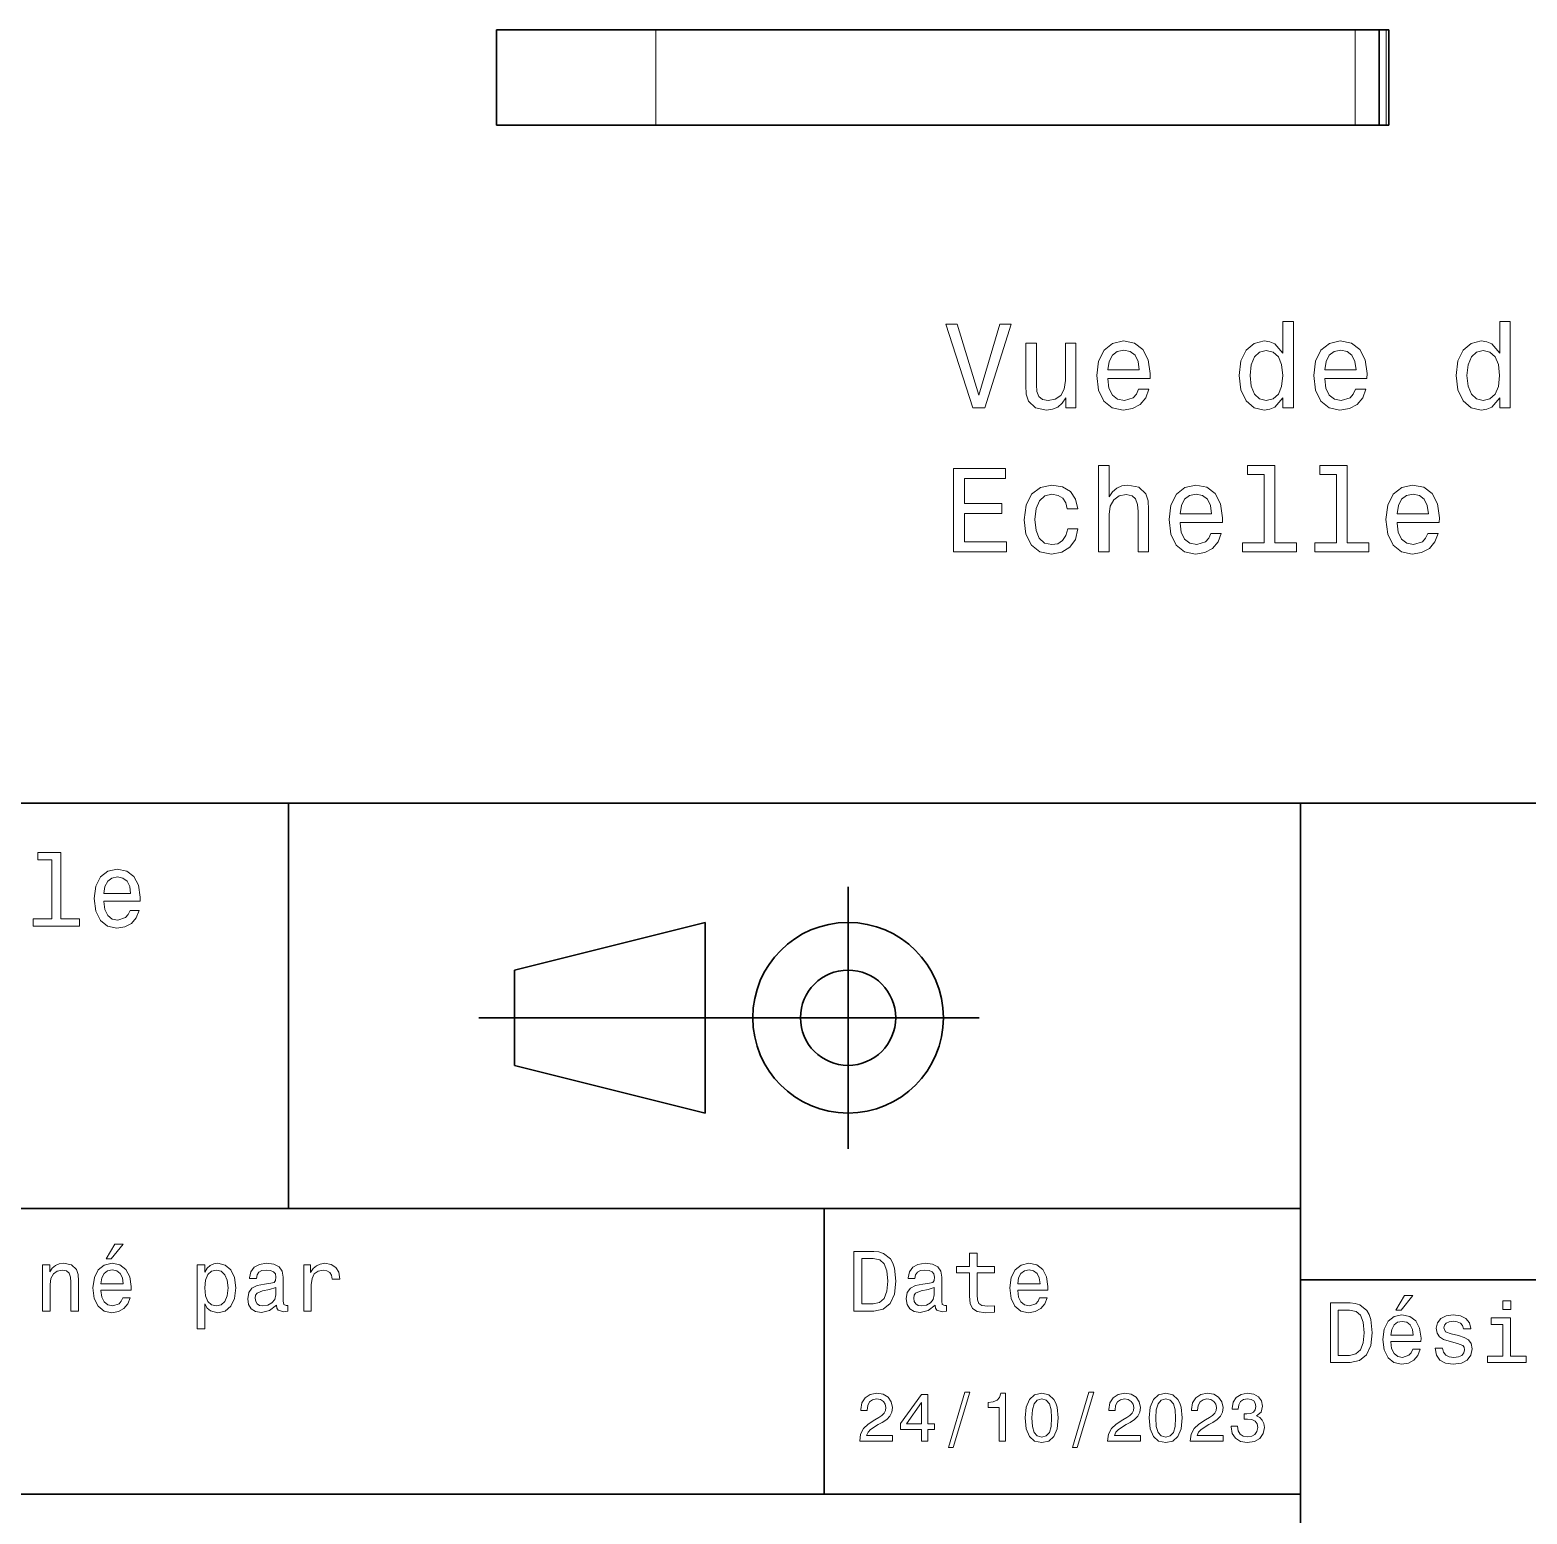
# Model space of a CAD drawing. Extents: x 0 to 297, y 0 to 210.
# Drawn here: x 108.7 to 171.5, y 40.2 to 102.5 of the extents above; entities that cross this region are included whole.
import ezdxf

# ---------------------------------------------------------------- set-up
doc = ezdxf.new("R2010")
doc.units = 0

msp = doc.modelspace()

# ---------------------------------------------------------------- linework, layer by layer
at = {"color": 7, "lineweight": 35, "ltscale": 0.1675}
for p, q in [((128.234711, 102.457016), (134.934708, 102.457016)), ((128.234711, 98.457016), (134.934708, 98.457016))]:
    msp.add_line(p, q, dxfattribs=at)
at = {"color": 7, "lineweight": 35, "ltscale": 0.1}
for p, q in [((128.234711, 102.457016), (128.234711, 98.457016)), ((165.292053, 98.457016), (165.292053, 102.457016)), ((165.704651, 102.457016), (165.704651, 98.457016)), ((129, 59), (129, 63))]:
    msp.add_line(p, q, dxfattribs=at)
at = {"color": 7, "lineweight": 13, "ltscale": 0.1}
for p, q in [((134.934708, 98.457016), (134.934708, 102.457016)), ((164.292053, 98.457016), (164.292053, 102.457016)), ((165.589874, 102.457016), (165.589874, 98.457016))]:
    msp.add_line(p, q, dxfattribs=at)
at = {"color": 7, "lineweight": 35}
for p, q in [((134.934708, 102.457016), (164.292053, 102.457016)), ((134.934708, 98.457016), (164.292053, 98.457016)), ((97, 70), (287, 70)), ((162, 10), (162, 70)), ((127.5, 61), (148.5, 61)), ((97, 53), (162, 53)), ((162, 50), (287, 50)), ((97, 41), (162, 41))]:
    msp.add_line(p, q, dxfattribs=at)
at = {"color": 7, "lineweight": 35, "ltscale": 0.025}
for p, q in [((164.292053, 102.457016), (165.292053, 102.457016)), ((164.292053, 98.457016), (165.292053, 98.457016))]:
    msp.add_line(p, q, dxfattribs=at)
at = {"color": 7, "lineweight": 35, "ltscale": 0.007449}
for p, q in [((165.589935, 102.457016), (165.291962, 102.457016)), ((165.589935, 98.457016), (165.291962, 98.457016))]:
    msp.add_line(p, q, dxfattribs=at)
at = {"color": 7, "lineweight": 35, "ltscale": 0.002869}
for p, q in [((165.589874, 102.457016), (165.704651, 102.457016)), ((165.589874, 98.457016), (165.704651, 98.457016))]:
    msp.add_line(p, q, dxfattribs=at)
at = {"color": 7, "lineweight": 35, "ltscale": 0.425}
msp.add_line((119.5, 53), (119.5, 70), dxfattribs=at)
at = {"color": 7, "lineweight": 35, "ltscale": 0.275}
msp.add_line((143, 55.5), (143, 66.5), dxfattribs=at)
at = {"color": 7, "lineweight": 35, "ltscale": 0.206155}
for p, q in [((129, 63), (137, 65)), ((137, 57), (129, 59))]:
    msp.add_line(p, q, dxfattribs=at)
at = {"color": 7, "lineweight": 35, "ltscale": 0.2}
msp.add_line((137, 65), (137, 57), dxfattribs=at)
at = {"color": 7, "lineweight": 35, "ltscale": 0.3}
msp.add_line((142, 41), (142, 53), dxfattribs=at)
at = {"color": 7, "lineweight": 13}
for points in [[(149.365219, 90.105431), (148.487686, 87.124886), (147.584961, 90.105431), (147.10585, 90.105431), (148.235535, 86.600388), (148.739853, 86.600388), (149.844315, 90.105431)], [(161.252106, 87.018974), (161.252106, 86.600388), (161.695908, 86.600388), (161.695908, 90.221428), (161.257141, 90.221428), (161.257141, 88.895058), (160.91925, 89.278343), (160.712479, 89.369118), (160.475449, 89.404419), (160.046768, 89.303558), (159.713913, 89.021133), (159.497055, 88.567245), (159.421417, 87.957016), (159.497055, 87.346786), (159.713913, 86.887848), (160.046768, 86.600388), (160.475449, 86.50457), (160.712479, 86.539871), (160.924286, 86.630646)], [(170.360168, 87.018974), (170.360168, 86.600388), (170.80397, 86.600388), (170.80397, 90.221428), (170.365219, 90.221428), (170.365219, 88.895058), (170.027313, 89.278343), (169.820541, 89.369118), (169.583511, 89.404419), (169.154846, 89.303558), (168.821991, 89.021133), (168.605133, 88.567245), (168.52948, 87.957016), (168.605133, 87.346786), (168.821991, 86.887848), (169.154846, 86.600388), (169.583511, 86.50457), (169.820541, 86.539871), (170.032364, 86.630646)], [(152.567657, 89.308601), (152.123856, 89.308601), (152.123856, 87.745201), (152.073425, 87.382088), (151.92717, 87.119843), (151.700226, 86.958458), (151.402679, 86.908028), (151.165649, 86.948372), (151.014343, 87.069405), (150.928619, 87.276176), (150.908447, 87.568687), (150.908447, 89.308601), (150.46463, 89.308601), (150.46463, 87.528343), (150.479767, 87.170273), (150.575592, 86.872719), (150.868103, 86.600388), (151.337112, 86.50457), (151.589279, 86.539871), (151.806137, 86.630646), (151.992737, 86.786987), (152.144028, 87.013931), (152.144028, 86.600388), (152.567657, 86.600388)], [(153.904114, 87.82589), (155.679337, 87.82589), (155.684372, 88.032661), (155.603683, 88.612633), (155.38179, 89.046356), (155.028763, 89.308601), (154.559738, 89.404419), (154.1008, 89.303558), (153.747772, 89.021133), (153.520828, 88.562202), (153.44014, 87.957016), (153.515793, 87.3367), (153.742737, 86.882805), (154.090714, 86.600388), (154.544617, 86.50457), (154.937988, 86.570129), (155.260742, 86.7416), (155.497772, 87.013931), (155.633942, 87.377045), (155.19519, 87.377045), (155.104401, 87.175316), (154.973282, 87.024017), (154.600082, 86.902985), (154.312622, 86.958458), (154.095764, 87.134972), (153.954544, 87.422432), (153.904114, 87.81076)], [(163.012192, 87.82589), (164.787399, 87.82589), (164.79245, 88.032661), (164.711761, 88.612633), (164.489853, 89.046356), (164.136826, 89.308601), (163.667816, 89.404419), (163.208878, 89.303558), (162.85585, 89.021133), (162.628906, 88.562202), (162.548218, 87.957016), (162.623856, 87.3367), (162.8508, 86.882805), (163.198792, 86.600388), (163.652679, 86.50457), (164.046051, 86.570129), (164.36882, 86.7416), (164.60585, 87.013931), (164.74202, 87.377045), (164.303253, 87.377045), (164.212479, 87.175316), (164.08136, 87.024017), (163.70816, 86.902985), (163.420685, 86.958458), (163.203827, 87.134972), (163.062622, 87.422432), (163.012192, 87.81076)], [(153.904114, 88.199089), (153.959595, 88.547073), (154.095764, 88.804276), (154.302536, 88.960617), (154.574875, 89.01609), (154.842163, 88.960617), (155.048935, 88.804276), (155.175018, 88.547073), (155.220398, 88.199089)], [(160.551086, 89.006004), (160.843597, 88.935402), (161.065506, 88.738716), (161.196625, 88.410904), (161.247055, 87.957016), (161.196625, 87.498085), (161.065506, 87.170273), (160.843597, 86.968544), (160.551086, 86.902985), (160.273712, 86.968544), (160.061905, 87.170273), (159.920685, 87.503128), (159.875305, 87.957016), (159.920685, 88.405861), (160.061905, 88.733673), (160.273712, 88.935402)], [(163.012192, 88.199089), (163.067657, 88.547073), (163.203827, 88.804276), (163.410599, 88.960617), (163.682938, 89.01609), (163.950226, 88.960617), (164.156998, 88.804276), (164.283081, 88.547073), (164.328476, 88.199089)], [(169.659164, 89.006004), (169.951675, 88.935402), (170.173569, 88.738716), (170.304703, 88.410904), (170.355133, 87.957016), (170.304703, 87.498085), (170.173569, 87.170273), (169.951675, 86.968544), (169.659164, 86.902985), (169.38179, 86.968544), (169.169968, 87.170273), (169.028763, 87.503128), (168.983368, 87.957016), (169.028763, 88.405861), (169.169968, 88.733673), (169.38179, 88.935402)], [(147.428619, 80.553558), (149.647629, 80.553558), (149.647629, 80.977188), (147.892593, 80.977188), (147.892593, 82.162346), (149.455994, 82.162346), (149.455994, 82.580933), (147.892593, 82.580933), (147.892593, 83.629929), (149.607285, 83.629929), (149.607285, 84.053558), (147.428619, 84.053558)], [(153.515793, 80.553558), (153.959595, 80.553558), (153.959595, 82.116959), (154.00499, 82.475029), (154.15123, 82.737274), (154.378189, 82.898659), (154.680771, 82.959175), (154.922852, 82.908745), (155.074142, 82.772575), (155.149796, 82.545631), (155.175018, 82.243042), (155.175018, 80.553558), (155.61882, 80.553558), (155.61882, 82.333817), (155.598648, 82.691887), (155.507858, 82.989441), (155.210312, 83.261772), (154.746338, 83.35759), (154.494171, 83.322289), (154.277313, 83.226471), (154.095764, 83.075172), (153.959595, 82.868401), (153.959595, 84.174599), (153.515793, 84.174599)], [(160.470398, 83.801399), (160.470398, 80.926758), (159.557571, 80.926758), (159.557571, 80.553558), (161.821991, 80.553558), (161.821991, 80.926758), (160.9142, 80.926758), (160.9142, 84.174599), (159.774429, 84.174599), (159.774429, 83.801399)], [(163.506424, 83.801399), (163.506424, 80.926758), (162.593597, 80.926758), (162.593597, 80.553558), (164.858002, 80.553558), (164.858002, 80.926758), (163.950226, 80.926758), (163.950226, 84.174599), (162.810455, 84.174599), (162.810455, 83.801399)], [(152.204544, 82.364075), (152.643311, 82.364075), (152.552536, 82.767532), (152.335678, 83.085258), (151.997772, 83.281944), (151.559021, 83.35759), (151.074875, 83.256729), (150.706711, 82.974304), (150.474731, 82.515373), (150.394028, 81.900101), (150.469681, 81.289871), (150.696625, 80.835976), (151.054688, 80.553558), (151.543884, 80.457741), (151.9776, 80.533386), (152.315506, 80.745201), (152.547485, 81.078056), (152.648361, 81.521858), (152.224731, 81.521858), (152.149078, 81.239441), (152.007858, 81.027618), (151.806137, 80.8965), (151.559021, 80.856155), (151.251389, 80.921715), (151.02948, 81.123444), (150.893311, 81.451256), (150.847916, 81.91523), (150.893311, 82.369118), (151.034515, 82.69693), (151.261475, 82.898659), (151.559021, 82.969261), (151.821259, 82.923874), (152.017944, 82.807884), (152.149078, 82.616241)], [(156.94014, 81.77906), (158.715363, 81.77906), (158.720398, 81.985832), (158.639709, 82.565804), (158.417801, 82.999527), (158.064789, 83.261772), (157.595764, 83.35759), (157.136826, 83.256729), (156.783798, 82.974304), (156.556854, 82.515373), (156.476166, 81.910187), (156.551819, 81.289871), (156.778763, 80.835976), (157.12674, 80.553558), (157.580627, 80.457741), (157.973999, 80.5233), (158.296768, 80.694771), (158.533798, 80.967102), (158.669968, 81.330215), (158.231201, 81.330215), (158.140427, 81.128487), (158.009308, 80.977188), (157.636108, 80.856155), (157.348648, 80.911629), (157.13179, 81.088142), (156.99057, 81.375603), (156.94014, 81.763931)], [(166.048218, 81.77906), (167.823425, 81.77906), (167.828476, 81.985832), (167.747772, 82.565804), (167.525879, 82.999527), (167.172852, 83.261772), (166.703827, 83.35759), (166.244904, 83.256729), (165.891876, 82.974304), (165.664932, 82.515373), (165.584229, 81.910187), (165.659882, 81.289871), (165.886826, 80.835976), (166.234818, 80.553558), (166.688705, 80.457741), (167.082077, 80.5233), (167.404846, 80.694771), (167.641876, 80.967102), (167.778046, 81.330215), (167.339279, 81.330215), (167.248505, 81.128487), (167.117371, 80.977188), (166.744171, 80.856155), (166.456711, 80.911629), (166.239853, 81.088142), (166.098648, 81.375603), (166.048218, 81.763931)], [(156.94014, 82.15226), (156.995621, 82.500244), (157.13179, 82.757446), (157.338562, 82.913788), (157.610886, 82.969261), (157.878189, 82.913788), (158.084961, 82.757446), (158.211029, 82.500244), (158.256424, 82.15226)], [(166.048218, 82.15226), (166.103683, 82.500244), (166.239853, 82.757446), (166.446625, 82.913788), (166.718964, 82.969261), (166.986252, 82.913788), (167.193024, 82.757446), (167.319107, 82.500244), (167.364502, 82.15226)], [(109.572044, 67.621033), (109.572044, 65.157059), (108.789627, 65.157059), (108.789627, 64.837173), (110.730545, 64.837173), (110.730545, 65.157059), (109.952454, 65.157059), (109.952454, 67.940918), (108.975502, 67.940918), (108.975502, 67.621033)], [(111.750717, 65.887604), (113.272339, 65.887604), (113.276657, 66.064842), (113.207497, 66.561958), (113.017288, 66.933716), (112.714699, 67.158501), (112.312683, 67.240631), (111.919312, 67.154175), (111.616714, 66.912102), (111.422188, 66.51873), (111.353027, 66), (111.41787, 65.4683), (111.612396, 65.079247), (111.91066, 64.837173), (112.299713, 64.755043), (112.636887, 64.811234), (112.913544, 64.958214), (113.116714, 65.191643), (113.233429, 65.502876), (112.857346, 65.502876), (112.779541, 65.329971), (112.667145, 65.200287), (112.34726, 65.096542), (112.100868, 65.144089), (111.914986, 65.295387), (111.793945, 65.541786), (111.750717, 65.874634)], [(111.750717, 66.207489), (111.798271, 66.50576), (111.914986, 66.726219), (112.092216, 66.860229), (112.325653, 66.907776), (112.554756, 66.860229), (112.731987, 66.726219), (112.840057, 66.50576), (112.878967, 66.207489)], [(111.84726, 50.88797), (112.059799, 50.88797), (112.560516, 51.500362), (112.207489, 51.500362)], [(144.080688, 51.190563), (143.248566, 51.190563), (143.248566, 48.690563), (144.080688, 48.690563), (144.473343, 48.769814), (144.765137, 49.011169), (144.945251, 49.40382), (145.010086, 49.940563), (144.952454, 50.488113), (144.880402, 50.70425), (144.779541, 50.877163), (144.487747, 51.111313), (144.296829, 51.168949)], [(148.100861, 50.289986), (148.100861, 49.320965), (148.122482, 49.007565), (148.223343, 48.791428), (148.425079, 48.665348), (148.767288, 48.62212), (149.141937, 48.640129), (149.141937, 48.913906), (148.868149, 48.892292), (148.619598, 48.921112), (148.486313, 49.011169), (148.42868, 49.162464), (148.417862, 49.375), (148.417862, 50.289986), (149.141937, 50.289986), (149.141937, 50.560158), (148.417862, 50.560158), (148.417862, 51.125721), (148.100861, 51.125721), (148.100861, 50.560158), (147.553314, 50.560158), (147.553314, 50.289986)], [(109.181557, 48.690563), (109.498558, 48.690563), (109.498558, 49.807278), (109.530983, 50.063042), (109.635445, 50.250362), (109.797546, 50.365635), (110.013687, 50.408863), (110.1866, 50.372841), (110.29467, 50.275578), (110.348701, 50.113472), (110.366714, 49.897335), (110.366714, 48.690563), (110.683716, 48.690563), (110.683716, 49.962177), (110.669312, 50.217941), (110.604469, 50.430477), (110.39193, 50.625), (110.060516, 50.693443), (109.876801, 50.668228), (109.721901, 50.599785), (109.588615, 50.484512), (109.484146, 50.329613), (109.484146, 50.625), (109.181557, 50.625)], [(111.627518, 49.565922), (112.895531, 49.565922), (112.899132, 49.713619), (112.841499, 50.127884), (112.682999, 50.437683), (112.430832, 50.625), (112.095825, 50.693443), (111.768013, 50.621399), (111.515854, 50.41967), (111.353745, 50.091862), (111.296112, 49.659584), (111.350143, 49.216499), (111.512245, 48.892292), (111.760803, 48.690563), (112.085014, 48.62212), (112.365997, 48.668949), (112.596542, 48.791428), (112.765854, 48.98595), (112.863113, 49.245319), (112.549713, 49.245319), (112.484871, 49.101227), (112.391212, 48.993156), (112.124641, 48.9067), (111.919312, 48.946327), (111.764412, 49.072407), (111.663544, 49.27774), (111.627518, 49.555115)], [(111.627518, 49.832493), (111.667145, 50.081055), (111.764412, 50.264771), (111.912102, 50.376442), (112.106628, 50.416069), (112.297546, 50.376442), (112.445244, 50.264771), (112.535301, 50.081055), (112.567726, 49.832493)], [(115.986313, 50.326012), (115.986313, 50.625), (115.669312, 50.625), (115.669312, 47.941284), (115.986313, 47.941284), (115.986313, 48.98595), (116.097984, 48.816643), (116.22406, 48.704971), (116.541069, 48.62212), (116.843658, 48.690563), (117.081413, 48.895893), (117.236313, 49.2201), (117.293945, 49.659584), (117.236313, 50.095463), (117.081413, 50.41967), (116.843658, 50.621399), (116.541069, 50.693443), (116.368156, 50.671829), (116.220459, 50.603386), (116.094383, 50.488113)], [(116.48703, 48.9067), (116.274498, 48.953533), (116.119598, 49.097622), (116.022339, 49.331772), (115.989914, 49.659584), (116.022339, 49.983791), (116.119598, 50.217941), (116.274498, 50.358429), (116.48703, 50.408863), (116.681557, 50.358429), (116.836456, 50.21434), (116.933716, 49.98019), (116.969742, 49.659584), (116.933716, 49.335377), (116.836456, 49.097622), (116.681557, 48.953533)], [(119.005043, 48.942726), (119.005043, 48.931919), (119.023056, 48.809441), (119.077087, 48.722984), (119.304031, 48.654541), (119.480545, 48.683357), (119.480545, 48.928314), (119.4049, 48.917507), (119.304031, 48.96434), (119.286026, 49.108429), (119.286026, 50.109871), (119.242798, 50.365635), (119.116714, 50.54575), (118.896973, 50.65382), (118.587173, 50.693443), (118.284584, 50.650219), (118.061241, 50.52774), (117.920746, 50.336815), (117.873917, 50.084656), (117.873917, 50.063042), (118.158501, 50.063042), (118.183716, 50.21434), (118.26297, 50.322407), (118.392654, 50.387249), (118.57637, 50.412464), (118.752884, 50.394455), (118.878967, 50.34042), (118.954613, 50.246758), (118.979828, 50.117077), (118.965416, 49.965778), (118.907784, 49.890129), (118.763687, 49.854107), (118.493515, 49.825291), (118.183716, 49.760448), (117.963974, 49.645176), (117.834297, 49.465057), (117.79467, 49.19849), (117.830688, 48.960735), (117.942368, 48.784222), (118.122482, 48.67255), (118.37104, 48.632927), (118.706055, 48.708576)], [(120.143372, 48.690563), (120.460373, 48.690563), (120.460373, 49.796471), (120.492798, 50.063042), (120.590057, 50.253963), (120.748558, 50.369236), (120.961098, 50.408863), (121.119598, 50.383648), (121.238472, 50.3116), (121.310516, 50.189121), (121.335739, 50.023415), (121.656342, 50.023415), (121.613113, 50.315205), (121.49424, 50.524136), (121.296112, 50.650219), (121.02594, 50.693443), (120.842224, 50.664627), (120.683716, 50.592579), (120.543228, 50.4701), (120.431557, 50.304398), (120.431557, 50.625), (120.143372, 50.625)], [(144.055481, 50.891571), (144.329254, 50.837536), (144.516571, 50.671829), (144.628235, 50.376442), (144.664261, 49.940563), (144.624634, 49.519093), (144.51297, 49.223705), (144.322052, 49.047192), (144.055481, 48.989555), (143.583572, 48.989555), (143.583572, 50.891571)], [(146.656342, 48.942726), (146.656342, 48.931919), (146.674347, 48.809441), (146.728394, 48.722984), (146.955338, 48.654541), (147.131851, 48.683357), (147.131851, 48.928314), (147.056198, 48.917507), (146.955338, 48.96434), (146.937317, 49.108429), (146.937317, 50.109871), (146.894089, 50.365635), (146.768005, 50.54575), (146.548264, 50.65382), (146.23848, 50.693443), (145.935883, 50.650219), (145.71254, 50.52774), (145.572052, 50.336815), (145.525223, 50.084656), (145.525223, 50.063042), (145.809799, 50.063042), (145.835022, 50.21434), (145.914261, 50.322407), (146.043945, 50.387249), (146.227661, 50.412464), (146.404175, 50.394455), (146.530258, 50.34042), (146.605911, 50.246758), (146.631119, 50.117077), (146.616714, 49.965778), (146.559082, 49.890129), (146.414978, 49.854107), (146.144806, 49.825291), (145.835022, 49.760448), (145.61528, 49.645176), (145.485596, 49.465057), (145.445969, 49.19849), (145.481995, 48.960735), (145.593658, 48.784222), (145.773773, 48.67255), (146.022339, 48.632927), (146.357346, 48.708576)], [(150.121765, 49.565922), (151.389771, 49.565922), (151.393372, 49.713619), (151.335739, 50.127884), (151.177231, 50.437683), (150.925079, 50.625), (150.590057, 50.693443), (150.262253, 50.621399), (150.010086, 50.41967), (149.847977, 50.091862), (149.790344, 49.659584), (149.844376, 49.216499), (150.006485, 48.892292), (150.255051, 48.690563), (150.579254, 48.62212), (150.860229, 48.668949), (151.090775, 48.791428), (151.260086, 48.98595), (151.357346, 49.245319), (151.043945, 49.245319), (150.979111, 49.101227), (150.885452, 48.993156), (150.618881, 48.9067), (150.413544, 48.946327), (150.258652, 49.072407), (150.157776, 49.27774), (150.121765, 49.555115)], [(150.121765, 49.832493), (150.161377, 50.081055), (150.258652, 50.264771), (150.406342, 50.376442), (150.600861, 50.416069), (150.791794, 50.376442), (150.939484, 50.264771), (151.029541, 50.081055), (151.061966, 49.832493)], [(118.969025, 49.367798), (118.925797, 49.180477), (118.810516, 49.036385), (118.637611, 48.942726), (118.425072, 48.910305), (118.288185, 48.928314), (118.190926, 48.98595), (118.129684, 49.086815), (118.111671, 49.227306), (118.126083, 49.353386), (118.183716, 49.443443), (118.414268, 49.544312), (118.706055, 49.587536), (118.969025, 49.673992)], [(146.620316, 49.367798), (146.577087, 49.180477), (146.461823, 49.036385), (146.28891, 48.942726), (146.07637, 48.910305), (145.939484, 48.928314), (145.842224, 48.98595), (145.780975, 49.086815), (145.76297, 49.227306), (145.777374, 49.353386), (145.835022, 49.443443), (146.065567, 49.544312), (146.357346, 49.587536), (146.620316, 49.673992)], [(164.080688, 49.030979), (163.248566, 49.030979), (163.248566, 46.530979), (164.080688, 46.530979), (164.473343, 46.610229), (164.765137, 46.851585), (164.945251, 47.244236), (165.010086, 47.780979), (164.952454, 48.328529), (164.880402, 48.544666), (164.779541, 48.717579), (164.487747, 48.951729), (164.296829, 49.009365)], [(166.004318, 48.728386), (166.216858, 48.728386), (166.717575, 49.340778), (166.364548, 49.340778)], [(170.824203, 49.117435), (170.489197, 49.117435), (170.489197, 48.757202), (170.824203, 48.757202)], [(164.055481, 48.731987), (164.329254, 48.677952), (164.516571, 48.512245), (164.628235, 48.216858), (164.664261, 47.780979), (164.624634, 47.359509), (164.51297, 47.064121), (164.322052, 46.887608), (164.055481, 46.829971), (163.583572, 46.829971), (163.583572, 48.731987)], [(165.784576, 47.406338), (167.052597, 47.406338), (167.056198, 47.554035), (166.998566, 47.9683), (166.840057, 48.278099), (166.587891, 48.465416), (166.252884, 48.533859), (165.925079, 48.461815), (165.672913, 48.260086), (165.510803, 47.932278), (165.453171, 47.5), (165.507202, 47.056915), (165.669312, 46.732708), (165.917862, 46.530979), (166.242081, 46.462536), (166.523056, 46.509365), (166.753601, 46.631844), (166.922913, 46.826366), (167.020172, 47.085735), (166.706772, 47.085735), (166.641937, 46.941643), (166.548264, 46.833572), (166.281708, 46.747116), (166.07637, 46.786743), (165.921463, 46.912823), (165.820602, 47.118156), (165.784576, 47.395531)], [(168.623199, 47.658501), (168.317001, 47.730545), (168.090057, 47.8134), (168.014404, 47.982708), (168.036026, 48.101585), (168.111664, 48.188038), (168.234146, 48.242073), (168.41066, 48.263687), (168.579971, 48.242073), (168.713257, 48.177231), (168.799713, 48.079971), (168.835739, 47.950287), (169.145538, 47.950287), (169.145538, 47.957493), (169.091492, 48.191643), (168.943802, 48.375359), (168.713257, 48.490635), (168.41066, 48.533859), (168.104462, 48.490635), (167.881119, 48.371758), (167.740631, 48.195244), (167.697403, 47.971901), (167.729828, 47.755764), (167.830688, 47.604465), (167.996399, 47.496399), (168.237747, 47.42075), (168.590775, 47.334293), (168.806915, 47.244236), (168.864548, 47.172188), (168.886169, 47.064121), (168.853745, 46.930836), (168.767288, 46.829971), (168.626801, 46.765129), (168.439484, 46.743515), (168.241348, 46.765129), (168.09726, 46.840778), (168, 46.963257), (167.960373, 47.132565), (167.654175, 47.132565), (167.704605, 46.844379), (167.85231, 46.635445), (168.086456, 46.509365), (168.41066, 46.462536), (168.749283, 46.509365), (168.997833, 46.635445), (169.149139, 46.837173), (169.203171, 47.100143), (169.163544, 47.327087), (169.05188, 47.481987), (168.868149, 47.582851)], [(170.8134, 46.79755), (170.8134, 48.400574), (169.999283, 48.400574), (169.999283, 48.130402), (170.496399, 48.130402), (170.496399, 46.79755), (169.847977, 46.79755), (169.847977, 46.530979), (171.469025, 46.530979), (171.469025, 46.79755)], [(165.784576, 47.672909), (165.824203, 47.921471), (165.921463, 48.105186), (166.069168, 48.216858), (166.263687, 48.256485), (166.454605, 48.216858), (166.60231, 48.105186), (166.692368, 47.921471), (166.724777, 47.672909)], [(147.213257, 42.956772), (147.412109, 42.956772), (148.109512, 45.279541), (147.907791, 45.279541)], [(152.417877, 42.956772), (152.616714, 42.956772), (153.314133, 45.279541), (153.112396, 45.279541)], [(143.489914, 43.224785), (144.864563, 43.224785), (144.864563, 43.472622), (143.778107, 43.472622), (143.838623, 43.60807), (143.942368, 43.720463), (144.262253, 43.925072), (144.432281, 44.011528), (144.622482, 44.135448), (144.757935, 44.279541), (144.835739, 44.44957), (144.864563, 44.642651), (144.815567, 44.884727), (144.680115, 45.074928), (144.472626, 45.195965), (144.20462, 45.239193), (143.927963, 45.190201), (143.71759, 45.054756), (143.582138, 44.838619), (143.536026, 44.553314), (143.536026, 44.51297), (143.798279, 44.51297), (143.798279, 44.536022), (143.824219, 44.731991), (143.902023, 44.876083), (144.02594, 44.9683), (144.190201, 45), (144.357361, 44.971184), (144.481277, 44.899136), (144.561966, 44.786743), (144.59079, 44.645535), (144.570602, 44.51297), (144.515854, 44.400578), (144.42363, 44.302593), (144.296829, 44.216141), (144.126801, 44.12392), (143.844391, 43.945248), (143.645538, 43.755043), (143.52739, 43.524498), (143.489914, 43.233429)], [(146.086456, 43.224785), (146.345825, 43.224785), (146.345825, 43.720463), (146.631134, 43.720463), (146.631134, 43.951008), (146.345825, 43.951008), (146.345825, 45.181557), (146.083572, 45.181557), (145.207504, 43.974064), (145.207504, 43.720463), (146.086456, 43.720463)], [(145.44957, 43.951008), (146.086456, 44.847263), (146.086456, 43.951008)], [(149.345825, 43.224785), (149.608078, 43.224785), (149.608078, 45.239193), (149.412109, 45.239193), (149.360229, 45.0634), (149.256485, 44.945248), (149.097992, 44.876083), (148.878967, 44.853027), (148.878967, 44.648415), (149.345825, 44.648415)], [(150.438049, 44.201729), (150.481277, 43.749279), (150.616714, 43.426514), (150.832855, 43.230549), (151.132568, 43.167149), (151.429398, 43.230549), (151.645538, 43.426514), (151.778107, 43.749279), (151.824219, 44.201729), (151.778107, 44.651299), (151.723343, 44.829971), (151.645538, 44.976948), (151.429398, 45.172913), (151.132568, 45.239193), (150.832855, 45.172913), (150.616714, 44.974064), (150.481277, 44.651299)], [(150.714706, 44.201729), (150.737762, 44.550434), (150.809799, 44.801155), (150.939484, 44.948128), (151.132568, 45), (151.322769, 44.948128), (151.452454, 44.801155), (151.524506, 44.550434), (151.547562, 44.201729), (151.524506, 43.850143), (151.452454, 43.599426), (151.322769, 43.45245), (151.132568, 43.403458), (150.939484, 43.45245), (150.809799, 43.599426), (150.737762, 43.850143)], [(153.899139, 43.224785), (155.273773, 43.224785), (155.273773, 43.472622), (154.187317, 43.472622), (154.247849, 43.60807), (154.351593, 43.720463), (154.671478, 43.925072), (154.841507, 44.011528), (155.031708, 44.135448), (155.167145, 44.279541), (155.244965, 44.44957), (155.273773, 44.642651), (155.224792, 44.884727), (155.08934, 45.074928), (154.881851, 45.195965), (154.613831, 45.239193), (154.337173, 45.190201), (154.126801, 45.054756), (153.991364, 44.838619), (153.945251, 44.553314), (153.945251, 44.51297), (154.207504, 44.51297), (154.207504, 44.536022), (154.233429, 44.731991), (154.311249, 44.876083), (154.435165, 44.9683), (154.599426, 45), (154.766571, 44.971184), (154.890488, 44.899136), (154.971191, 44.786743), (155, 44.645535), (154.979828, 44.51297), (154.925079, 44.400578), (154.832855, 44.302593), (154.706055, 44.216141), (154.536026, 44.12392), (154.253601, 43.945248), (154.054764, 43.755043), (153.9366, 43.524498), (153.899139, 43.233429)], [(155.642654, 44.201729), (155.685883, 43.749279), (155.821335, 43.426514), (156.037476, 43.230549), (156.337173, 43.167149), (156.634003, 43.230549), (156.850143, 43.426514), (156.982712, 43.749279), (157.028824, 44.201729), (156.982712, 44.651299), (156.927963, 44.829971), (156.850143, 44.976948), (156.634003, 45.172913), (156.337173, 45.239193), (156.037476, 45.172913), (155.821335, 44.974064), (155.685883, 44.651299)], [(155.919312, 44.201729), (155.942368, 44.550434), (156.01442, 44.801155), (156.144104, 44.948128), (156.337173, 45), (156.527374, 44.948128), (156.657059, 44.801155), (156.729111, 44.550434), (156.752167, 44.201729), (156.729111, 43.850143), (156.657059, 43.599426), (156.527374, 43.45245), (156.337173, 43.403458), (156.144104, 43.45245), (156.01442, 43.599426), (155.942368, 43.850143)], [(157.368881, 43.224785), (158.743515, 43.224785), (158.743515, 43.472622), (157.657059, 43.472622), (157.71759, 43.60807), (157.821335, 43.720463), (158.14122, 43.925072), (158.311249, 44.011528), (158.50145, 44.135448), (158.636887, 44.279541), (158.714706, 44.44957), (158.743515, 44.642651), (158.694534, 44.884727), (158.559082, 45.074928), (158.351593, 45.195965), (158.083572, 45.239193), (157.806915, 45.190201), (157.596542, 45.054756), (157.461105, 44.838619), (157.414993, 44.553314), (157.414993, 44.51297), (157.677231, 44.51297), (157.677231, 44.536022), (157.703171, 44.731991), (157.780991, 44.876083), (157.904907, 44.9683), (158.069168, 45), (158.236313, 44.971184), (158.360229, 44.899136), (158.440918, 44.786743), (158.469742, 44.645535), (158.44957, 44.51297), (158.394821, 44.400578), (158.302597, 44.302593), (158.175797, 44.216141), (158.005768, 44.12392), (157.723343, 43.945248), (157.524506, 43.755043), (157.406342, 43.524498), (157.368881, 43.233429)], [(159.080688, 43.853027), (159.080688, 43.832855), (159.126801, 43.556198), (159.262253, 43.348705), (159.47551, 43.216141), (159.757935, 43.167149), (160.057648, 43.216141), (160.282425, 43.342941), (160.426514, 43.54467), (160.478394, 43.804035), (160.455338, 43.974064), (160.391937, 44.112392), (160.288193, 44.219021), (160.149857, 44.296829), (160.337173, 44.45245), (160.403458, 44.700291), (160.360229, 44.925072), (160.236313, 45.0951), (160.034592, 45.201729), (159.757935, 45.239193), (159.498566, 45.193085), (159.299713, 45.066284), (159.170029, 44.864555), (159.126801, 44.596542), (159.126801, 44.57637), (159.383286, 44.57637), (159.406342, 44.760807), (159.481277, 44.893372), (159.60231, 44.974064), (159.772339, 45.002884), (159.922195, 44.979828), (160.031708, 44.919308), (160.097992, 44.821327), (160.123917, 44.688763), (160.097992, 44.54755), (160.028824, 44.45245), (159.907776, 44.394814), (159.743515, 44.377522), (159.631134, 44.380405), (159.631134, 44.15274), (159.772339, 44.158501), (159.953888, 44.132565), (160.08934, 44.0634), (160.170029, 43.951008), (160.198853, 43.804035), (160.167145, 43.63689), (160.083572, 43.51297), (159.951019, 43.435158), (159.775223, 43.409222), (159.593658, 43.438042), (159.46109, 43.524498), (159.377533, 43.662827), (159.345825, 43.853027)]]:
    msp.add_lwpolyline(points, close=True, dxfattribs=at)
at = {"color": 7, "lineweight": 35}
for radius in [4, 2]:
    msp.add_circle((143, 61), radius, dxfattribs=at)

doc.saveas('drawing.dxf')
